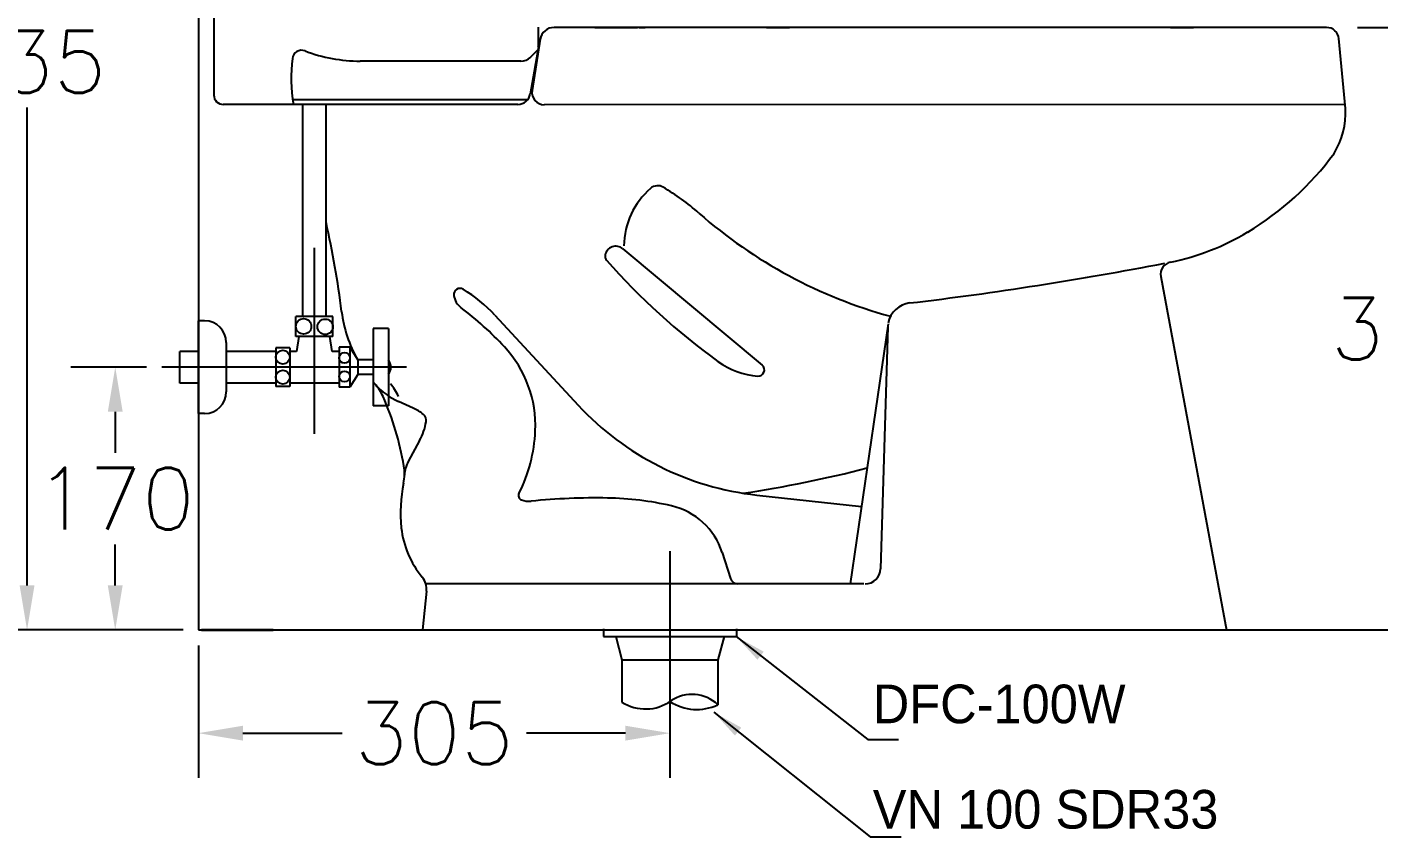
# Model space of a CAD drawing. Extents: x 65933 to 68358, y 58295 to 61726.
# Drawn here: x 66388 to 67262, y 59035 to 59559 of the extents above; entities that cross this region are included whole.
import ezdxf

# ---------------------------------------------------------------- set-up
doc = ezdxf.new("R2010")
doc.units = 0
doc.header["$MEASUREMENT"] = 0
doc.layers.get('Defpoints').update_dxf_attribs({"linetype": 'CONTINUOUS'})
for name, color, linetype in [('001', 7, 'CONTINUOUS'), ('1', 2, 'CONTINUOUS'), ('CENTER', 1, 'CONTINUOUS'), ('Dim', 4, 'CONTINUOUS'), ('MAIN', 7, 'CONTINUOUS'), ('POINT', 3, 'CONTINUOUS')]:
    doc.layers.add(name, color=color, linetype=linetype)
doc.layers.add('AM_6', color=2, linetype='CONTINUOUS', lineweight=30)
doc.layers.add('Y', color=202, linetype='CONTINUOUS', lineweight=35)
doc.styles.add('h', font='', dxfattribs={"height": 30})
doc.styles.get("Standard").update_dxf_attribs({"font": 'txt.shx', "bigfont": 'ghs.shx'})
doc.styles.get('h').set_extended_font_data('Haansoft Batang')
doc.dimstyles.new('SERIM', dxfattribs={"dimscale": 10, "dimtxt": 3, "dimasz": 2, "dimexe": 1, "dimexo": 1.5, "dimgap": 1, "dimtad": 1, "dimtoh": 1, "dimdec": 0, "dimdsep": 46, "dimtxsty": 'h', "dimcen": -0.3, "dimclrt": 2, "dimadec": 0, "dimazin": 0, "dimtfac": 1, "dimtdec": 0, "dimtmove": 1, "dimatfit": 3, "dimfxl": 0, "dimtolj": 1, "dimtzin": 0, "dimarcsym": 0})
doc.dimstyles.get("Standard").update_dxf_attribs({"dimtxt": 0.18, "dimasz": 0.18, "dimexe": 0.18, "dimexo": 0.0625, "dimgap": 0.09, "dimtad": 0, "dimtih": 1, "dimtoh": 1, "dimdec": 4, "dimzin": 0, "dimdsep": 46, "dimtxsty": 'Standard', "dimcen": 0.09, "dimadec": 0, "dimazin": 0, "dimtfac": 1, "dimtdec": 4, "dimtofl": 0, "dimtmove": 0, "dimatfit": 0, "dimfxl": 0, "dimtolj": 1, "dimtzin": 0, "dimarcsym": 0})

# ---------------------------------------------------------------- blocks, each defined once
blk = doc.blocks.new('*D7')
at = {"layer": 'Defpoints', "color": 0}
for p in [(67238.21, 59559.1), (67173.43, 59169.32), (67282.23, 59169.32)]:
    blk.add_point(p, dxfattribs=at)
at = {"layer": 'Dim', "color": 0, "lineweight": -2}
for p, q in [((67248.21, 59559.1), (67311.03, 59559.1)), ((67282.23, 59530.3), (67282.23, 59393.81)), ((67282.23, 59198.12), (67282.23, 59334.61)), ((67183.43, 59169.32), (67311.03, 59169.32))]:
    blk.add_line(p, q, dxfattribs=at)
at = {"layer": 'Dim', "color": 0}
for points in [[(67277.43, 59530.3), (67287.03, 59530.3), (67282.23, 59559.1)], [(67277.43, 59198.12), (67287.03, 59198.12), (67282.23, 59169.32)]]:
    blk.add_solid(points, dxfattribs=at)
at = {"layer": 'Dim', "color": 0, "insert": (67282.23, 59364.21), "char_height": 40, "attachment_point": 5}
blk.add_mtext('\\A1;390', dxfattribs=at)
blk = doc.blocks.new('*D13')
at = {"layer": 'Defpoints', "color": 0}
for p in [(66387.56, 59904.31), (66580.4, 59904.31), (66498.43, 59169.32)]:
    blk.add_point(p, dxfattribs=at)
at = {"layer": 'Dim', "color": 0, "lineweight": -2}
for p, q in [((66570.4, 59904.31), (66358.76, 59904.31)), ((66387.56, 59875.51), (66387.56, 59566.41)), ((66387.56, 59198.12), (66387.56, 59507.21)), ((66488.43, 59169.32), (66358.76, 59169.32))]:
    blk.add_line(p, q, dxfattribs=at)
at = {"layer": 'Dim', "color": 0}
for points in [[(66382.76, 59875.51), (66392.36, 59875.51), (66387.56, 59904.31)], [(66382.76, 59198.12), (66392.36, 59198.12), (66387.56, 59169.32)]]:
    blk.add_solid(points, dxfattribs=at)
at = {"layer": 'Dim', "color": 0, "insert": (66387.56, 59536.81), "char_height": 40, "attachment_point": 5}
blk.add_mtext('\\A1;735', dxfattribs=at)
blk = doc.blocks.new('*D14')
at = {"layer": 'Defpoints', "color": 0}
for p in [(66444.58, 59339.32), (66474.83, 59339.32), (66498.43, 59169.32)]:
    blk.add_point(p, dxfattribs=at)
at = {"layer": 'Dim', "color": 0, "lineweight": -2}
for p, q in [((66464.83, 59339.32), (66415.78, 59339.32)), ((66444.58, 59310.52), (66444.58, 59283.92)), ((66444.58, 59198.12), (66444.58, 59224.72)), ((66488.43, 59169.32), (66415.78, 59169.32))]:
    blk.add_line(p, q, dxfattribs=at)
at = {"layer": 'Dim', "color": 0}
for points in [[(66439.78, 59310.52), (66449.38, 59310.52), (66444.58, 59339.32)], [(66439.78, 59198.12), (66449.38, 59198.12), (66444.58, 59169.32)]]:
    blk.add_solid(points, dxfattribs=at)
at = {"layer": 'Dim', "color": 0, "insert": (66444.58, 59254.32), "char_height": 40, "attachment_point": 5}
blk.add_mtext('\\A1;170', dxfattribs=at)
blk = doc.blocks.new('*D17')
at = {"layer": 'Defpoints', "color": 0}
for p in [(66498.43, 59169.32), (66803.43, 59169.32), (66803.43, 59102.57)]:
    blk.add_point(p, dxfattribs=at)
at = {"layer": 'Dim', "color": 0, "lineweight": -2}
for p, q in [((66498.43, 59159.32), (66498.43, 59073.77)), ((66803.43, 59159.32), (66803.43, 59073.77)), ((66527.23, 59102.57), (66591.33, 59102.57)), ((66774.63, 59102.57), (66710.53, 59102.57))]:
    blk.add_line(p, q, dxfattribs=at)
at = {"layer": 'Dim', "color": 0}
for points in [[(66527.23, 59107.37), (66527.23, 59097.77), (66498.43, 59102.57)], [(66774.63, 59107.37), (66774.63, 59097.77), (66803.43, 59102.57)]]:
    blk.add_solid(points, dxfattribs=at)
at = {"layer": 'Dim', "color": 0, "insert": (66650.93, 59102.57), "char_height": 40, "attachment_point": 5}
blk.add_mtext('\\A1;305', dxfattribs=at)

msp = doc.modelspace()

# ---------------------------------------------------------------- linework, layer by layer
at = {"layer": '001', "color": 7}
msp.add_open_spline([(66546.65, 59169.32), (66551.51, 59169.32), (66556.37, 59169.32)], degree=2, dxfattribs=at)
at = {"layer": '1', "color": 7}
msp.add_line((66783.43, 59559.1), (66787.39, 59559.12), dxfattribs=at)
at = {"layer": 'CENTER', "color": 0}
for p, q in [((66573.43, 59296.29), (66573.43, 59416.61)), ((66632.92, 59339.32), (66474.83, 59339.32)), ((66803.43, 59220.28), (66803.43, 59100.93))]:
    msp.add_line(p, q, dxfattribs=at)
at = {"layer": 'MAIN', "color": 0}
for p, q in [((66498.43, 60000.52), (66498.43, 59169.32)), ((66508.43, 59893.3), (66508.43, 59515.32)), ((66718.42, 59548.15), (66718.42, 59559.36)), ((67228.19, 59559.1), (66728.44, 59559.1)), ((67228.19, 59559.1), (66728.44, 59559.1)), ((66754.81, 59559.1), (66782.48, 59559.1)), ((66865.83, 59559.1), (66880.83, 59559.1)), ((67127.17, 59559.1), (67142.17, 59559.1)), ((66719.56, 59551.53), (66714.22, 59518.38)), ((67240.36, 59506.68), (67236.15, 59551.85)), ((67240.36, 59506.68), (67236.15, 59551.85)), ((66718.29, 59546.47), (66713, 59515.95)), ((66705.12, 59509.32), (66514.45, 59509.32)), ((66565.93, 59372.07), (66565.93, 59509.32)), ((66580.93, 59372.07), (66580.93, 59509.32)), ((67240.14, 59509.31), (66722.12, 59509.11)), ((66772.86, 59415.94), (66863.09, 59340.62)), ((67120.95, 59398.01), (67163.43, 59169.17)), ((66585.43, 59372.07), (66561.43, 59372.07)), ((66561.43, 59359.07), (66561.43, 59372.07)), ((66585.43, 59359.07), (66585.43, 59372.07)), ((66690.18, 59372.98), (66744.05, 59314.8)), ((66502.43, 59369.32), (66498.43, 59369.32)), ((66498.43, 59309.32), (66498.43, 59369.32)), ((66611.43, 59364.32), (66611.43, 59314.32)), ((66621.43, 59364.32), (66611.43, 59364.32)), ((66621.43, 59364.32), (66621.43, 59314.32)), ((66944.53, 59367.29), (66920, 59199.17)), ((66944.37, 59365.45), (66939.72, 59208.87)), ((66516.43, 59355.32), (66516.43, 59323.32)), ((66585.43, 59359.07), (66561.43, 59359.07)), ((66563.43, 59359.07), (66561.93, 59349.57)), ((66584.93, 59349.57), (66583.43, 59359.07)), ((66486.43, 59329.07), (66486.43, 59349.57)), ((66498.43, 59349.57), (66486.43, 59349.57)), ((66548.43, 59349.57), (66516.43, 59349.57)), ((66548.43, 59351.82), (66548.43, 59326.82)), ((66557.43, 59351.82), (66548.43, 59351.82)), ((66557.43, 59351.82), (66557.43, 59326.82)), ((66561.93, 59349.57), (66557.43, 59349.57)), ((66589.43, 59349.57), (66584.93, 59349.57)), ((66596.43, 59352.32), (66589.43, 59352.32)), ((66589.43, 59352.32), (66589.43, 59326.32)), ((66596.43, 59352.32), (66596.43, 59326.32)), ((66596.43, 59352.32), (66601.43, 59344.07)), ((66601.43, 59344.07), (66601.43, 59334.57)), ((66611.43, 59344.07), (66601.43, 59344.07)), ((66498.43, 59329.07), (66486.43, 59329.07)), ((66548.43, 59329.07), (66516.43, 59329.07)), ((66589.43, 59329.07), (66557.43, 59329.07)), ((66601.43, 59334.57), (66596.43, 59326.32)), ((66611.43, 59334.57), (66601.43, 59334.57)), ((66611.43, 59329.79), (66612.56, 59328.53)), ((66557.43, 59326.82), (66548.43, 59326.82)), ((66596.43, 59326.32), (66589.43, 59326.32)), ((66621.43, 59314.32), (66611.43, 59314.32)), ((66637.32, 59312.84), (66627.91, 59317.05)), ((66502.43, 59309.32), (66498.43, 59309.32)), ((66641.45, 59291.91), (66634.11, 59278.38)), ((66859.62, 59256.59), (66927.3, 59249.17)), ((66803.43, 59220.14), (66803.43, 59165.62)), ((66837.18, 59219.49), (66842.61, 59202.64)), ((66928.8, 59199.23), (66645.49, 59199.23)), ((66645.96, 59194.51), (66643.43, 59169.32)), ((66498.43, 59169.32), (67968.9, 59169.32)), ((66760.39, 59170.08), (66760.39, 59165.08)), ((66760.39, 59165.08), (66846.39, 59165.08)), ((66768.39, 59165.08), (66772.39, 59150.08)), ((66838.39, 59165.08), (66834.39, 59150.08)), ((66846.39, 59170.08), (66846.39, 59165.08)), ((66772.39, 59150.22), (66772.39, 59122.71)), ((66772.39, 59150.08), (66834.39, 59150.08)), ((66834.39, 59150.22), (66834.39, 59120.94))]:
    msp.add_line(p, q, dxfattribs=at)
at = {"layer": 'MAIN', "color": 7}
msp.add_lwpolyline([(66546.47, 59169.32), (66546.65, 59169.32)], dxfattribs=at)
at = {"layer": 'MAIN', "color": 0}
for centre, radius in [((66566.43, 59365.72), 5), ((66580.43, 59365.47), 5), ((66552.93, 59345.82), 4.5), ((66592.93, 59345.32), 3.5), ((66552.93, 59332.82), 4.5), ((66592.93, 59333.32), 3.5)]:
    msp.add_circle(centre, radius, dxfattribs=at)
for centre, radius, start, end in [((66728.44, 59550.1), 9, 90, 170.8591), ((67228.19, 59551.1), 8, 5.31953, 90), ((67228.19, 59551.1), 8, 5.31953, 90), ((66708.42, 59548.18), 10, 350.17601, 359.84909), ((66514.43, 59515.32), 6, 180, 270.16673), ((66705.12, 59517.32), 8, 270, 350.17809), ((66722.12, 59517.11), 8, 170.85821, 270), ((67190.54, 59503.79), 49.9, 328.40532, 3.1552), ((67190.54, 59503.79), 49.9, 328.40532, 3.1552), ((67079.64, 59589.76), 190, 300.92507, 323.83654), ((67079.64, 59589.76), 190, 300.92507, 323.83654), ((66823.69, 59417.26), 50, 130.96559, 179.40522), ((66795.5, 59449.73), 7, 59.49447, 130.96559), ((66722.91, 59326.52), 150, 48.59133, 59.49447), ((67027.16, 59671.53), 310, 228.59133, 254.84879), ((65995.64, 59301.12), 600, 7.09917, 12.71286), ((67095.06, 59564.03), 160, 281.59193, 300.92507), ((67095.06, 59564.03), 160, 281.59193, 300.92507), ((66768.36, 59410.58), 7, 49.94906, 168.67418), ((66765.41, 59411.17), 4, 168.67418, 221.50415), ((67099.43, 59706.72), 450, 221.50415, 233.92583), ((67128.82, 59399.45), 8, 101.59193, 190.42809), ((67128.82, 59399.45), 8, 101.59193, 190.42809), ((66688.44, 61656.91), 2292.01, 276.76595, 280.94233), ((66667.59, 59386.3), 4, 58.81932, 187.43431), ((66620.47, 59308.44), 95, 42.79599, 58.81932), ((66675.52, 59387.33), 12, 187.43431, 233.16628), ((66960.36, 59364.98), 16, 96.76595, 169.22877), ((66960.36, 59364.98), 16, 96.76595, 169.22877), ((66675.39, 59385.78), 85, 187.09917, 209.38983), ((66542.43, 59209.65), 210, 42.86411, 53.16628), ((66502.43, 59355.32), 14, 0, 90), ((66641.38, 59301.48), 75, 357.4154, 42.86411), ((66615.01, 59339.32), 7.84, 324.96543, 35.03457), ((66863.89, 59383.42), 50, 233.92583, 265.81676), ((66860.54, 59337.54), 4, 265.81676, 50.34717), ((66590.38, 59308.33), 30, 23.76351, 42.33599), ((66600.38, 59308.33), 30, 23.76351, 42.33599), ((66502.43, 59323.32), 14, 270, 360), ((66645.36, 59356.35), 43, 221.13124, 245.88357), ((66443.95, 59243.86), 190, 9.56196, 23.76351), ((66625.48, 59286.37), 29, 50.50682, 65.88323), ((66879.8, 59440.49), 185, 222.79599, 263.73831), ((66606.27, 59310.94), 40, 331.58847, 350.03542), ((66640.74, 59304.89), 5, 350.03542, 50.50682), ((66616.41, 59302.61), 100, 333.28621, 357.4154), ((66651.7, 59268.85), 20, 151.54223, 178.18326), ((66601.72, 59270.43), 30, 348.16135, 9.56196), ((66743.49, 59987.9), 737.93, 278.35387, 284.71568), ((66721.61, 59245.3), 92.49, 168.16135, 186.12754), ((66708.41, 59256.31), 3, 153.28621, 249.56202), ((66712.23, 59266.55), 13.93, 249.56202, 275.60686), ((66755.6, 58824.74), 430, 89.00593, 95.60686), ((66759.59, 59054.71), 200, 77.05149, 89.00593), ((66794.33, 59205.77), 45, 17.75545, 77.05149), ((66689.3, 59241.84), 60, 186.12754, 219.84171), ((66929.72, 59209.17), 10, 270, 358.29843), ((66634.02, 59195.71), 12, 354.26923, 39.84171), ((66847.37, 59204.17), 5, 197.83584, 270.0002), ((66817.63, 59103.25), 24.37, 46.53795, 123.88218), ((66787.65, 59146.35), 28.14, 237.14755, 305.62875), ((66820.78, 59150), 32.09, 237.19027, 295.10181)]:
    msp.add_arc(centre, radius, start, end, dxfattribs=at)
at = {"layer": 'POINT', "color": 0}
for p, q in [((66717.96, 59544.61), (66713.31, 59539.95)), ((66706.94, 59537.32), (66603.08, 59537.32)), ((66711.36, 59512.32), (66559.42, 59512.32))]:
    msp.add_line(p, q, dxfattribs=at)
for centre, radius, start, end in [((66658.43, 59526.31), 100, 172.6601, 189.7826), ((66565.2, 59538.32), 6, 69.06113, 172.6601), ((66603.08, 59637.32), 100, 249.06113, 270), ((66706.94, 59546.32), 9, 270, 315.17306)]:
    msp.add_arc(centre, radius, start, end, dxfattribs=at)
at = {"layer": 'Y', "color": 0}
msp.add_line((66500.43, 59169.32), (66546.65, 59169.32), dxfattribs=at)

# ---------------------------------------------------------------- texts
at = {"layer": 'AM_6', "color": 0, "char_height": 25, "attachment_point": 4, "style": 'h'}
for s, insert in [('{\\fGulim|b0|i0|c129|p50;DFC-100W }', (66934.62, 59121.32)), ('{\\fGulim|b0|i0|c129|p50;VN 100 SDR33 }', (66934.62, 59053.16))]:
    msp.add_mtext(s, dxfattribs=dict(at, insert=insert))

# ---------------------------------------------------------------- dimensions: what is measured, and where the dimension line sits
at = {"layer": 'Dim', "color": 0}
for base, p2, picture, middle in [((66387.56, 59904.31), (66580.4, 59904.31), '*D13', (66387.56, 59536.81)), ((66444.58, 59339.32), (66474.83, 59339.32), '*D14', (66444.58, 59254.32))]:
    dim = msp.add_linear_dim(base=base, p1=(66498.43, 59169.32), p2=p2, angle=270, dimstyle='Standard', override={"dimscale": 160, "dimtxt": 0.25, "dimgap": 0.06, "dimdec": 0, "dimatfit": 3}, dxfattribs=at)
    dim.commit()
    dim.dimension.update_dxf_attribs({"geometry": picture, "text_midpoint": middle})
dim = msp.add_linear_dim(base=(67282.23, 59169.32), p1=(67238.21, 59559.1), p2=(67173.43, 59169.32), angle=90, dimstyle='Standard', override={"dimscale": 160, "dimtxt": 0.25, "dimgap": 0.06, "dimdec": 0, "dimatfit": 3}, dxfattribs=at)
dim.commit()
dim.dimension.update_dxf_attribs({"geometry": '*D7', "text_midpoint": (67282.23, 59364.21), "dimtype": 160})
dim = msp.add_linear_dim(base=(66803.43, 59102.57), p1=(66498.43, 59169.32), p2=(66803.43, 59169.32), dimstyle='Standard', override={"dimscale": 160, "dimtxt": 0.25, "dimgap": 0.06, "dimdec": 0, "dimatfit": 3}, dxfattribs=at)
dim.commit()
dim.dimension.update_dxf_attribs({"geometry": '*D17', "text_midpoint": (66650.93, 59102.57), "dimtype": 160})

# ---------------------------------------------------------------- leaders
for points in [[(66846.33, 59165.03), (66931.33, 59098.37), (66951.33, 59098.37)], [(66831.88, 59116.06), (66932.97, 59035.42), (66952.97, 59035.42)]]:
    msp.add_leader(points, dimstyle='SERIM', override={"dimse1": 1}, dxfattribs=at)

doc.saveas('drawing.dxf')
